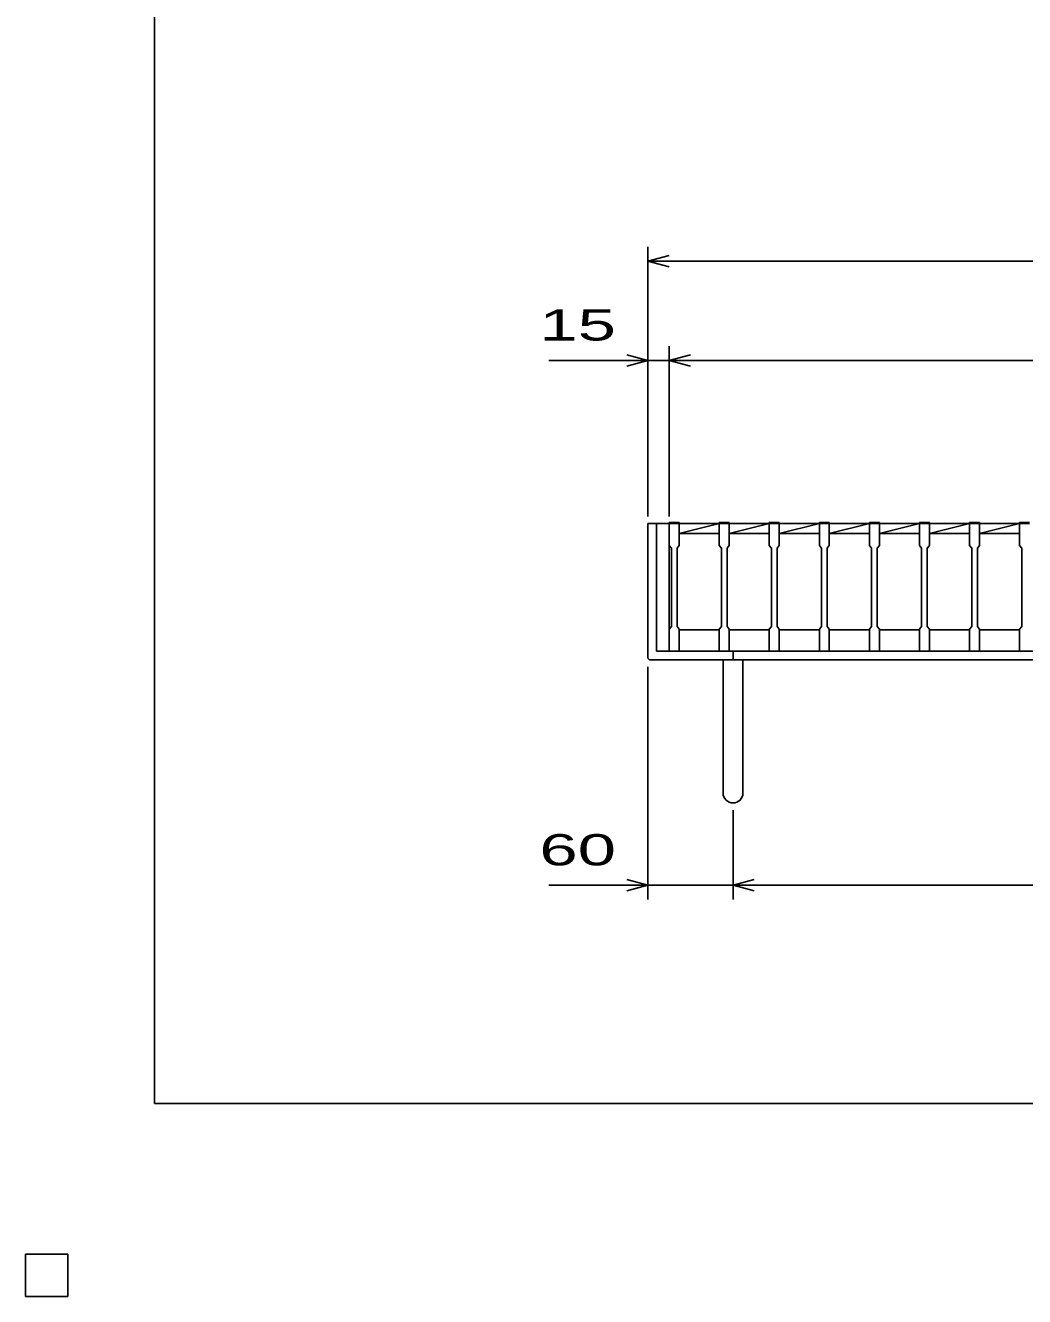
# Model space of a CAD drawing. Units: millimetres, scale not verified. Extents: x -1820 to 1731, y -1282 to 1054.
# Drawn here: x -1820 to -1115, y -1282 to -386 of the extents above; entities that cross this region are included whole.
import ezdxf
from ezdxf.enums import TextEntityAlignment as Align

# ---------------------------------------------------------------- set-up
doc = ezdxf.new("R2010")
doc.units = ezdxf.units.MM
doc.header["$LTSCALE"] = 10
for name, color, linetype, lineweight in [('0_2', 150, 'Continuous', 25), ('16', 3, 'Continuous', 25), ('19', 6, 'Continuous', 25), ('22', 4, 'Continuous', 25), ('24', 2, 'Continuous', 25), ('32', 4, 'Continuous', 25)]:
    doc.layers.add(name, color=color, linetype=linetype, lineweight=lineweight)
doc.styles.add('ベクトル', font='')
doc.styles.get('ベクトル').set_extended_font_data('ベクトル')

msp = doc.modelspace()

# ---------------------------------------------------------------- linework, layer by layer
at = {"layer": '0_2'}
for p, q in [((-1729, -1146.5), (-1729, 1053.5)), ((1731, -1146.5), (-1729, -1146.5)), ((-1790, -1252.5), (-1820, -1252.5)), ((-1820, -1252.5), (-1820, -1282.5)), ((-1790, -1252.5), (-1820, -1252.5)), ((-1820, -1252.5), (-1820, -1282.5)), ((-1790, -1252.5), (-1820, -1252.5)), ((-1820, -1252.5), (-1820, -1282.5)), ((-1790, -1252.5), (-1820, -1252.5)), ((-1820, -1252.5), (-1820, -1282.5)), ((-1790, -1252.5), (-1820, -1252.5)), ((-1820, -1252.5), (-1820, -1282.5)), ((-1790, -1282.5), (-1790, -1252.5)), ((-1790, -1282.5), (-1790, -1252.5)), ((-1790, -1282.5), (-1790, -1252.5)), ((-1790, -1282.5), (-1790, -1252.5)), ((-1790, -1282.5), (-1790, -1252.5)), ((-1820, -1282.5), (-1790, -1282.5)), ((-1820, -1282.5), (-1790, -1282.5)), ((-1820, -1282.5), (-1790, -1282.5)), ((-1820, -1282.5), (-1790, -1282.5)), ((-1820, -1282.5), (-1790, -1282.5))]:
    msp.add_line(p, q, dxfattribs=at)
at = {"layer": '16'}
for p, q in [((-1366, -737.5), (-1366, -736.8)), ((-1366, -736.8), (-1359, -736.8)), ((-1366, -737.5), (-1366, -753)), ((-1359, -737.5), (-1366, -737.5)), ((-1366, -737.5), (-1366, -812.5)), ((-1359, -736.8), (-1359, -737.5)), ((-1359, -753), (-1359, -737.5)), ((-1359, -737.5), (-1330.7, -737.5)), ((-1359, -744.5), (-1330.7, -737.5)), ((-1330.7, -737.5), (-1330.7, -736.8)), ((-1330.7, -736.8), (-1323.7, -736.8)), ((-1330.7, -737.5), (-1330.7, -753)), ((-1323.7, -737.5), (-1330.7, -737.5)), ((-1323.7, -736.8), (-1323.7, -737.5)), ((-1323.7, -753), (-1323.7, -737.5)), ((-1323.7, -737.5), (-1295.4, -737.5)), ((-1323.7, -744.5), (-1295.4, -737.5)), ((-1295.4, -737.5), (-1295.4, -736.8)), ((-1295.4, -736.8), (-1288.4, -736.8)), ((-1295.4, -737.5), (-1295.4, -753)), ((-1288.4, -737.5), (-1295.4, -737.5)), ((-1288.4, -736.8), (-1288.4, -737.5)), ((-1288.4, -753), (-1288.4, -737.5)), ((-1288.4, -737.5), (-1260.1, -737.5)), ((-1288.4, -744.5), (-1260.1, -737.5)), ((-1260.1, -737.5), (-1260.1, -736.8)), ((-1260.1, -736.8), (-1253.1, -736.8)), ((-1260.1, -737.5), (-1260.1, -753)), ((-1253.1, -737.5), (-1260.1, -737.5)), ((-1253.1, -736.8), (-1253.1, -737.5)), ((-1253.1, -753), (-1253.1, -737.5)), ((-1253.1, -737.5), (-1224.8, -737.5)), ((-1253.1, -744.5), (-1224.8, -737.5)), ((-1224.8, -737.5), (-1224.8, -736.8)), ((-1224.8, -736.8), (-1217.8, -736.8)), ((-1224.8, -737.5), (-1224.8, -753)), ((-1217.8, -737.5), (-1224.8, -737.5)), ((-1217.8, -736.8), (-1217.8, -737.5)), ((-1217.8, -753), (-1217.8, -737.5)), ((-1217.8, -737.5), (-1189.5, -737.5)), ((-1217.8, -744.5), (-1189.5, -737.5)), ((-1189.5, -737.5), (-1189.5, -736.8)), ((-1189.5, -736.8), (-1182.5, -736.8)), ((-1189.5, -737.5), (-1189.5, -753)), ((-1182.5, -737.5), (-1189.5, -737.5)), ((-1182.5, -736.8), (-1182.5, -737.5)), ((-1182.5, -753), (-1182.5, -737.5)), ((-1182.5, -737.5), (-1154.2, -737.5)), ((-1182.5, -744.5), (-1154.2, -737.5)), ((-1154.2, -737.5), (-1154.2, -736.8)), ((-1154.2, -736.8), (-1147.2, -736.8)), ((-1154.2, -737.5), (-1154.2, -753)), ((-1147.2, -737.5), (-1154.2, -737.5)), ((-1147.2, -736.8), (-1147.2, -737.5)), ((-1147.2, -753), (-1147.2, -737.5)), ((-1147.2, -737.5), (-1118.9, -737.5)), ((-1147.2, -744.5), (-1118.9, -737.5)), ((-1118.9, -737.5), (-1118.9, -736.8)), ((-1118.9, -736.8), (-1111.9, -736.8)), ((-1118.9, -737.5), (-1118.9, -753)), ((-1111.9, -737.5), (-1118.9, -737.5)), ((-1359, -744.5), (-1330.7, -744.5)), ((-1323.7, -744.5), (-1295.4, -744.5)), ((-1288.4, -744.5), (-1260.1, -744.5)), ((-1253.1, -744.5), (-1224.8, -744.5)), ((-1217.8, -744.5), (-1189.5, -744.5)), ((-1182.5, -744.5), (-1154.2, -744.5)), ((-1147.2, -744.5), (-1118.9, -744.5)), ((-1366, -753), (-1364.5, -755)), ((-1364.5, -755), (-1364.5, -810)), ((-1360.5, -755), (-1359, -753)), ((-1360.5, -810), (-1360.5, -755)), ((-1330.7, -753), (-1329.2, -755)), ((-1329.2, -755), (-1329.2, -810)), ((-1325.2, -755), (-1323.7, -753)), ((-1325.2, -810), (-1325.2, -755)), ((-1295.4, -753), (-1293.9, -755)), ((-1293.9, -755), (-1293.9, -810)), ((-1289.9, -755), (-1288.4, -753)), ((-1289.9, -810), (-1289.9, -755)), ((-1260.1, -753), (-1258.6, -755)), ((-1258.6, -755), (-1258.6, -810)), ((-1254.6, -755), (-1253.1, -753)), ((-1254.6, -810), (-1254.6, -755)), ((-1224.8, -753), (-1223.3, -755)), ((-1223.3, -755), (-1223.3, -810)), ((-1219.3, -755), (-1217.8, -753)), ((-1219.3, -810), (-1219.3, -755)), ((-1189.5, -753), (-1188, -755)), ((-1188, -755), (-1188, -810)), ((-1184, -755), (-1182.5, -753)), ((-1184, -810), (-1184, -755)), ((-1154.2, -753), (-1152.7, -755)), ((-1152.7, -755), (-1152.7, -810)), ((-1148.7, -755), (-1147.2, -753)), ((-1148.7, -810), (-1148.7, -755)), ((-1118.9, -753), (-1117.4, -755)), ((-1117.4, -755), (-1117.4, -810)), ((-1364.5, -810), (-1366, -812)), ((-1366, -812), (-1366, -827.5)), ((-1359, -812), (-1360.5, -810)), ((-1359, -827.5), (-1359, -812)), ((-1359, -812.5), (-1330.7, -812.5)), ((-1329.2, -810), (-1330.7, -812)), ((-1330.7, -812), (-1330.7, -827.5)), ((-1323.7, -812), (-1325.2, -810)), ((-1323.7, -827.5), (-1323.7, -812)), ((-1323.7, -812.5), (-1295.4, -812.5)), ((-1293.9, -810), (-1295.4, -812)), ((-1295.4, -812), (-1295.4, -827.5)), ((-1288.4, -812), (-1289.9, -810)), ((-1288.4, -827.5), (-1288.4, -812)), ((-1288.4, -812.5), (-1260.1, -812.5)), ((-1258.6, -810), (-1260.1, -812)), ((-1260.1, -812), (-1260.1, -827.5)), ((-1253.1, -812), (-1254.6, -810)), ((-1253.1, -827.5), (-1253.1, -812)), ((-1253.1, -812.5), (-1224.8, -812.5)), ((-1223.3, -810), (-1224.8, -812)), ((-1224.8, -812), (-1224.8, -827.5)), ((-1217.8, -812), (-1219.3, -810)), ((-1217.8, -827.5), (-1217.8, -812)), ((-1217.8, -812.5), (-1189.5, -812.5)), ((-1188, -810), (-1189.5, -812)), ((-1189.5, -812), (-1189.5, -827.5)), ((-1182.5, -812), (-1184, -810)), ((-1182.5, -827.5), (-1182.5, -812)), ((-1182.5, -812.5), (-1154.2, -812.5)), ((-1152.7, -810), (-1154.2, -812)), ((-1154.2, -812), (-1154.2, -827.5)), ((-1147.2, -812), (-1148.7, -810)), ((-1147.2, -827.5), (-1147.2, -812)), ((-1147.2, -812.5), (-1118.9, -812.5)), ((-1117.4, -810), (-1118.9, -812)), ((-1118.9, -812), (-1118.9, -827.5)), ((-1366, -827.5), (-1359, -827.5)), ((-1330.7, -827.5), (-1323.7, -827.5)), ((-1295.4, -827.5), (-1288.4, -827.5)), ((-1260.1, -827.5), (-1253.1, -827.5)), ((-1224.8, -827.5), (-1217.8, -827.5)), ((-1189.5, -827.5), (-1182.5, -827.5)), ((-1154.2, -827.5), (-1147.2, -827.5)), ((-1118.9, -827.5), (-1111.9, -827.5)), ((-1790, -1252.5), (-1820, -1252.5)), ((-1820, -1252.5), (-1820, -1282.5)), ((-1790, -1252.5), (-1820, -1252.5)), ((-1820, -1252.5), (-1820, -1282.5)), ((-1790, -1252.5), (-1820, -1252.5)), ((-1820, -1252.5), (-1820, -1282.5)), ((-1790, -1252.5), (-1820, -1252.5)), ((-1820, -1252.5), (-1820, -1282.5)), ((-1790, -1252.5), (-1820, -1252.5)), ((-1820, -1252.5), (-1820, -1282.5)), ((-1790, -1282.5), (-1790, -1252.5)), ((-1790, -1282.5), (-1790, -1252.5)), ((-1790, -1282.5), (-1790, -1252.5)), ((-1790, -1282.5), (-1790, -1252.5)), ((-1790, -1282.5), (-1790, -1252.5)), ((-1820, -1282.5), (-1790, -1282.5)), ((-1820, -1282.5), (-1790, -1282.5)), ((-1820, -1282.5), (-1790, -1282.5)), ((-1820, -1282.5), (-1790, -1282.5)), ((-1820, -1282.5), (-1790, -1282.5))]:
    msp.add_line(p, q, dxfattribs=at)
at = {"layer": '19'}
for p, q in [((-1366, -737.5), (-1381, -737.5)), ((-1381, -737.5), (-1381, -832.5)), ((-1375, -827.5), (-1375, -737.5)), ((-1381, -832.5), (-1380, -833.5)), ((-467, -827.5), (-1375, -827.5)), ((-1321, -833.5), (-1321, -827.5)), ((-1380, -833.5), (-462, -833.5)), ((-1328, -833.5), (-1328, -927.5)), ((-1314, -927.5), (-1314, -833.5))]:
    msp.add_line(p, q, dxfattribs=at)
msp.add_arc((-1321, -927.5), 7, 180, 0, dxfattribs=at)
at = {"layer": '22'}
for p, q in [((-1381, -732.5), (-1381, -542.5)), ((-1381, -552.5), (-1366, -548.5)), ((-1366, -556.5), (-1381, -552.5)), ((-1381, -552.5), (-461, -552.5)), ((-1381, -732.5), (-1381, -612.5)), ((-1366, -732.5), (-1366, -612.5)), ((-1451, -622.5), (-1381, -622.5)), ((-1381, -622.5), (-1396, -618.5)), ((-1396, -626.5), (-1381, -622.5)), ((-1381, -622.5), (-1366, -622.5)), ((-1366, -622.5), (-1351, -618.5)), ((-1351, -626.5), (-1366, -622.5)), ((-1366, -622.5), (-476, -622.5)), ((-1381, -1002.5), (-1381, -838.5)), ((-1321, -1002.5), (-1321, -939.5)), ((-1451, -992.5), (-1381, -992.5)), ((-1381, -992.5), (-1396, -988.5)), ((-1396, -996.5), (-1381, -992.5)), ((-1381, -992.5), (-1321, -992.5)), ((-1321, -992.5), (-1306, -988.5)), ((-1306, -996.5), (-1321, -992.5)), ((-1321, -992.5), (-521, -992.5))]:
    msp.add_line(p, q, dxfattribs=at)
at = {"layer": '22', "color": 2}
for p, q in [((-1790, -1252.5), (-1820, -1252.5)), ((-1820, -1252.5), (-1820, -1282.5)), ((-1790, -1252.5), (-1820, -1252.5)), ((-1820, -1252.5), (-1820, -1282.5)), ((-1790, -1252.5), (-1820, -1252.5)), ((-1820, -1252.5), (-1820, -1282.5)), ((-1790, -1282.5), (-1790, -1252.5)), ((-1790, -1282.5), (-1790, -1252.5)), ((-1790, -1282.5), (-1790, -1252.5)), ((-1820, -1282.5), (-1790, -1282.5)), ((-1820, -1282.5), (-1790, -1282.5)), ((-1820, -1282.5), (-1790, -1282.5))]:
    msp.add_line(p, q, dxfattribs=at)
at = {"layer": '24', "color": 4}
for p, q in [((-1790, -1252.5), (-1820, -1252.5)), ((-1820, -1252.5), (-1820, -1282.5)), ((-1790, -1252.5), (-1820, -1252.5)), ((-1820, -1252.5), (-1820, -1282.5)), ((-1790, -1252.5), (-1820, -1252.5)), ((-1820, -1252.5), (-1820, -1282.5)), ((-1790, -1282.5), (-1790, -1252.5)), ((-1790, -1282.5), (-1790, -1252.5)), ((-1790, -1282.5), (-1790, -1252.5)), ((-1820, -1282.5), (-1790, -1282.5)), ((-1820, -1282.5), (-1790, -1282.5)), ((-1820, -1282.5), (-1790, -1282.5))]:
    msp.add_line(p, q, dxfattribs=at)
at = {"layer": '32'}
for p, q in [((-1790, -1252.5), (-1820, -1252.5)), ((-1820, -1252.5), (-1820, -1282.5)), ((-1790, -1252.5), (-1820, -1252.5)), ((-1820, -1252.5), (-1820, -1282.5)), ((-1790, -1252.5), (-1820, -1252.5)), ((-1820, -1252.5), (-1820, -1282.5)), ((-1790, -1252.5), (-1820, -1252.5)), ((-1820, -1252.5), (-1820, -1282.5)), ((-1790, -1252.5), (-1820, -1252.5)), ((-1820, -1252.5), (-1820, -1282.5)), ((-1790, -1282.5), (-1790, -1252.5)), ((-1790, -1282.5), (-1790, -1252.5)), ((-1790, -1282.5), (-1790, -1252.5)), ((-1790, -1282.5), (-1790, -1252.5)), ((-1790, -1282.5), (-1790, -1252.5)), ((-1820, -1282.5), (-1790, -1282.5)), ((-1820, -1282.5), (-1790, -1282.5)), ((-1820, -1282.5), (-1790, -1282.5)), ((-1820, -1282.5), (-1790, -1282.5)), ((-1820, -1282.5), (-1790, -1282.5))]:
    msp.add_line(p, q, dxfattribs=at)

# ---------------------------------------------------------------- texts
at = {"layer": '22', "color": 2, "style": 'ベクトル', "width": 1.65}
for s, p in [(' 15 ', (-1471, -597.5)), (' 60 ', (-1471, -967.5))]:
    msp.add_text(s, height=21.99, dxfattribs=at).set_placement(p, align=Align.MIDDLE_LEFT)

doc.saveas('drawing.dxf')
